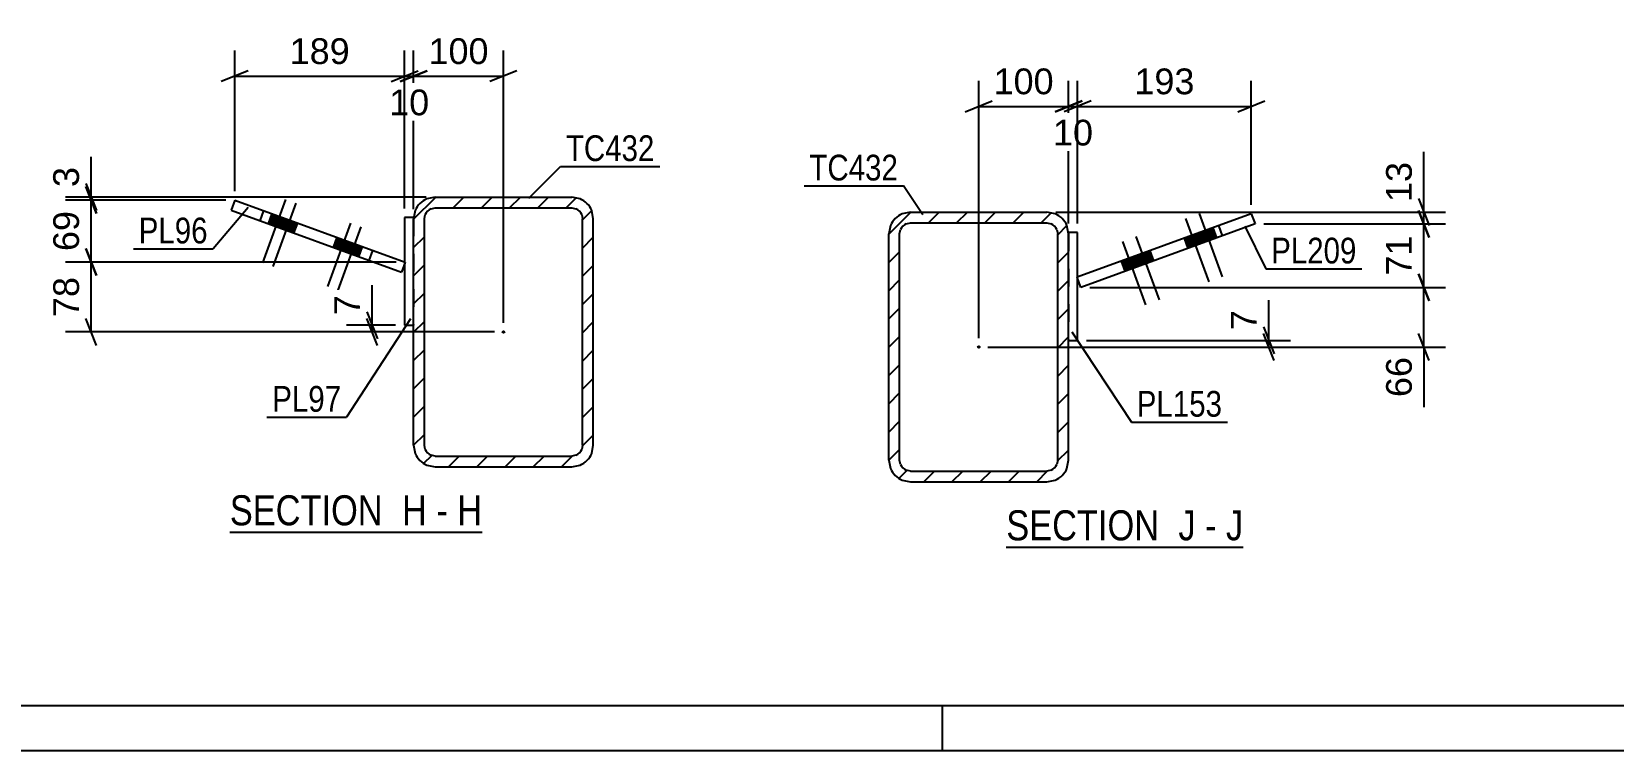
# Model space of a CAD drawing. Header units: millimetres. Extents: x -178 to 663, y -245 to 349.
# Drawn here: x -68.5 to 107.5, y -244.7 to -164.8 of the extents above; entities that cross this region are included whole.
import ezdxf

# ---------------------------------------------------------------- set-up
doc = ezdxf.new("R2010")
doc.units = ezdxf.units.MM
doc.linetypes.add('DXK_LINE_DOT2', pattern=[3.9198, 1.9599, -1.9599])
doc.linetypes.add('DXK_LINE_DOT3', pattern=[5.9187, 2.979, -0.9799, 0.9799, -0.9799])
doc.styles.add('Arial', font='ARIAL.TTF', dxfattribs={"height": 0.2})
doc.styles.add('Arial Narrow', font='ARIALN.TTF', dxfattribs={"height": 0.2})

# ---------------------------------------------------------------- blocks, each defined once
blk = doc.blocks.new('Unknown-339278997-1130')
at = {"color": 5, "linetype": 'Continuous'}
for p, q in [((-173.19, -239.71), (657.81, -239.71)), ((32.81, -244.71), (32.81, -239.71)), ((-178.19, -244.71), (662.81, -244.71))]:
    blk.add_line(p, q, dxfattribs=at)
blk = doc.blocks.new('Unknown-339278997-24 - 28305')
at = {"color": 6, "linetype": 'Continuous'}
blk.add_line((-46.49, -220.43), (-18.42, -220.43), dxfattribs=at)
at = {"color": 0, "linetype": 'Continuous'}
for points in [[(-28.38, -219.68), (-28.38, -216.18), (-46.49, -216.18), (-46.49, -219.68)], [(-24.56, -219.68), (-24.56, -216.18), (-27.33, -216.18), (-27.33, -219.68)], [(-22.24, -219.68), (-22.24, -216.18), (-23.51, -216.18), (-23.51, -219.68)], [(-18.42, -219.68), (-18.42, -216.18), (-21.19, -216.18), (-21.19, -219.68)]]:
    blk.add_wipeout(points, dxfattribs=at)
at = {"color": 7, "linetype": 'Continuous', "style": 'Arial Narrow'}
for s, p in [('SECTION ', (-46.49, -219.68)), ('H', (-27.33, -219.68)), ('H', (-21.19, -219.68)), ('-', (-23.51, -219.68))]:
    blk.add_text(s, height=3.34, dxfattribs=at).set_placement(p)
blk = doc.blocks.new('Unknown-339278997-25 - 28450')
at = {"color": 6, "linetype": 'Continuous'}
blk.add_line((39.92, -222.1), (66.29, -222.1), dxfattribs=at)
at = {"color": 0, "linetype": 'Continuous'}
for points in [[(58.03, -221.35), (58.03, -217.85), (39.92, -217.85), (39.92, -221.35)], [(60.99, -221.35), (60.99, -217.85), (59.08, -217.85), (59.08, -221.35)], [(63.32, -221.35), (63.32, -217.85), (62.04, -217.85), (62.04, -221.35)], [(66.29, -221.35), (66.29, -217.85), (64.37, -217.85), (64.37, -221.35)]]:
    blk.add_wipeout(points, dxfattribs=at)
at = {"color": 7, "linetype": 'Continuous', "style": 'Arial Narrow'}
for s, p in [('SECTION ', (39.92, -221.35)), ('J', (59.08, -221.35)), ('J', (64.37, -221.35)), ('-', (62.04, -221.35))]:
    blk.add_text(s, height=3.34, dxfattribs=at).set_placement(p)
blk = doc.blocks.new('Part-339278997-28320 - 28305')
at = {"linetype": 'Continuous'}
h = blk.add_hatch(dxfattribs=at)
h.set_pattern_fill('', scale=0.7, style=0, pattern_type=0)
h.set_pattern_definition([(45, (-26.0411, -210.784), (-1.57154, 1.57154), [])])
h.paths.add_polyline_path([(-26.04, -185.58), (-26.04, -210.78), (-25.86, -211.7), (-25.34, -212.48), (-24.56, -213), (-23.64, -213.18), (-8.44, -213.18), (-7.52, -213), (-6.74, -212.48), (-6.22, -211.7), (-6.04, -210.78), (-6.04, -185.58), (-6.22, -184.67), (-6.74, -183.89), (-7.52, -183.37), (-8.44, -183.18), (-23.64, -183.18), (-24.56, -183.37), (-25.34, -183.89), (-25.86, -184.67)])
h.paths.add_polyline_path([(-24.49, -184.74), (-24.1, -184.48), (-23.64, -184.38), (-8.44, -184.38), (-7.98, -184.48), (-7.59, -184.74), (-7.33, -185.12), (-7.24, -185.58), (-7.24, -210.78), (-7.33, -211.24), (-7.59, -211.63), (-7.98, -211.89), (-8.44, -211.98), (-23.64, -211.98), (-24.1, -211.89), (-24.49, -211.63), (-24.75, -211.24), (-24.84, -210.78), (-24.84, -185.58), (-24.75, -185.12)])
blk.add_hatch(color=246, dxfattribs=at).paths.add_polyline_path([(-16.04, -198.28, -1), (-16.04, -198.08, -1)])
at = {"color": 2, "linetype": 'Continuous'}
for p, q in [((-25.86, -184.67), (-26.04, -185.58)), ((-23.64, -183.18), (-24.56, -183.37)), ((-24.1, -184.48), (-23.64, -184.38)), ((-23.64, -183.18), (-8.44, -183.18)), ((-23.64, -184.38), (-8.44, -184.38)), ((-7.52, -183.37), (-8.44, -183.18)), ((-8.44, -184.38), (-7.98, -184.48)), ((-6.04, -185.58), (-6.22, -184.67)), ((-26.04, -210.78), (-26.04, -185.58)), ((-24.84, -185.58), (-24.75, -185.12)), ((-24.84, -210.78), (-24.84, -185.58)), ((-7.33, -185.12), (-7.24, -185.58)), ((-7.24, -210.78), (-7.24, -185.58)), ((-6.04, -210.78), (-6.04, -185.58)), ((-26.04, -210.78), (-25.86, -211.7)), ((-24.75, -211.24), (-24.84, -210.78)), ((-7.24, -210.78), (-7.33, -211.24)), ((-6.22, -211.7), (-6.04, -210.78)), ((-23.64, -211.98), (-24.1, -211.89)), ((-23.64, -211.98), (-8.44, -211.98)), ((-7.98, -211.89), (-8.44, -211.98)), ((-24.56, -213), (-23.64, -213.18)), ((-23.64, -213.18), (-8.44, -213.18)), ((-8.44, -213.18), (-7.52, -213))]:
    blk.add_line(p, q, dxfattribs=at)
at = {"color": 7, "linetype": 'DXK_LINE_DOT3'}
blk.add_line((-16.04, -198.18), (-16.04, -198.18), dxfattribs=at)
at = {"color": 246, "linetype": 'DXK_LINE_DOT2'}
blk.add_line((-16.04, -198.18), (-16.04, -198.18), dxfattribs=at)
at = {"color": 246, "linetype": 'Continuous'}
blk.add_circle((-16.04, -198.18), 0.1, dxfattribs=at)
at = {"color": 2, "linetype": 'Continuous'}
for centre, radius, start, end in [((-23.64, -185.58), 2.4, 112.5, 157.5), ((-23.64, -185.58), 1.2, 112.5, 157.5), ((-8.44, -185.58), 1.2, 22.5, 67.5), ((-8.44, -185.58), 2.4, 22.5, 67.5), ((-23.64, -210.78), 2.4, 202.5, 247.5), ((-23.64, -210.78), 1.2, 202.5, 247.5), ((-8.44, -210.78), 1.2, 292.5, 337.5), ((-8.44, -210.78), 2.4, 292.5, 337.5)]:
    blk.add_arc(centre, radius, start, end, dxfattribs=at)
blk = doc.blocks.new('Part-339278997-28364 - 28305')
at = {"color": 2, "linetype": 'Continuous'}
for p, q in [((-26.04, -185.44), (-27.04, -185.44)), ((-27.04, -185.44), (-27.04, -197.44)), ((-26.04, -185.44), (-26.04, -185.58)), ((-27.04, -197.44), (-26.04, -197.44))]:
    blk.add_line(p, q, dxfattribs=at)
at = {"color": 7, "linetype": 'DXK_LINE_DOT2'}
blk.add_line((-26.04, -185.58), (-26.04, -197.44), dxfattribs=at)
blk = doc.blocks.new('Part-339278997-28386 - 28305')
at = {"color": 2, "linetype": 'Continuous'}
for p, q in [((-45.95, -183.51), (-46.36, -184.64)), ((-46.36, -184.64), (-27.4, -191.54)), ((-45.95, -183.51), (-26.99, -190.41)), ((-42.75, -184.68), (-43.16, -185.8)), ((-26.99, -190.41), (-27.4, -191.54))]:
    blk.add_line(p, q, dxfattribs=at)
at = {"color": 7, "linetype": 'DXK_LINE_DOT2'}
blk.add_line((-31, -190.23), (-30.59, -189.1), dxfattribs=at)
blk = doc.blocks.new('Bolt-339278997-28420 - 28305')
at = {"linetype": 'Continuous'}
for points in [[(-42.24, -186.14), (-40.55, -186.75), (-40.14, -185.63), (-41.83, -185.01)], [(-41.08, -186.56), (-39.39, -187.18), (-38.97, -186.05), (-40.67, -185.43)], [(-35.01, -188.77), (-33.32, -189.39), (-32.91, -188.26), (-34.6, -187.64)], [(-33.85, -189.19), (-32.16, -189.81), (-31.75, -188.68), (-33.44, -188.07)]]:
    blk.add_hatch(color=1, dxfattribs=at).paths.add_polyline_path(points)
at = {"color": 1, "linetype": 'Continuous'}
for p, q in [((-40.3, -183.44), (-42.86, -190.49)), ((-39.14, -183.86), (-41.7, -190.91)), ((-41.83, -185.01), (-42.24, -186.14)), ((-40.67, -185.43), (-41.08, -186.56)), ((-40.14, -185.63), (-40.55, -186.75)), ((-38.97, -186.05), (-39.39, -187.18)), ((-33.07, -186.07), (-35.63, -193.12)), ((-31.91, -186.49), (-34.47, -193.54)), ((-34.6, -187.64), (-35.01, -188.77)), ((-33.44, -188.07), (-33.85, -189.19)), ((-32.91, -188.26), (-33.32, -189.39)), ((-31.75, -188.68), (-32.16, -189.81))]:
    blk.add_line(p, q, dxfattribs=at)
blk = doc.blocks.new('Bolt-339278997-28569 - 28450')
at = {"linetype": 'Continuous'}
for points in [[(61.63, -188.33), (63.32, -187.71), (62.91, -186.59), (61.22, -187.2)], [(60.13, -188.88), (61.82, -188.26), (61.41, -187.13), (59.72, -187.75)], [(53.1, -191.43), (54.79, -190.82), (54.38, -189.69), (52.69, -190.31)], [(54.6, -190.89), (56.29, -190.27), (55.88, -189.15), (54.19, -189.76)]]:
    blk.add_hatch(color=1, dxfattribs=at).paths.add_polyline_path(points)
at = {"color": 1, "linetype": 'Continuous'}
for p, q in [((59.88, -185.56), (62.45, -192.61)), ((61.38, -185.02), (63.95, -192.06)), ((62.91, -186.59), (63.32, -187.71)), ((52.85, -188.12), (55.42, -195.17)), ((54.35, -187.57), (56.92, -194.62)), ((59.72, -187.75), (60.13, -188.88)), ((61.22, -187.2), (61.63, -188.33)), ((61.41, -187.13), (61.82, -188.26)), ((54.19, -189.76), (54.6, -190.89)), ((54.38, -189.69), (54.79, -190.82)), ((55.88, -189.15), (56.29, -190.27)), ((52.69, -190.31), (53.1, -191.43))]:
    blk.add_line(p, q, dxfattribs=at)
blk = doc.blocks.new('Part-339278997-28465 - 28450')
at = {"linetype": 'Continuous'}
h = blk.add_hatch(dxfattribs=at)
h.set_pattern_fill('', scale=0.7, style=0, pattern_type=0)
h.set_pattern_definition([(45, (26.8485, -212.4505), (-1.57154, 1.57154), [])])
h.paths.add_polyline_path([(26.85, -187.25), (26.85, -212.45), (27.03, -213.37), (27.55, -214.15), (28.33, -214.67), (29.25, -214.85), (44.45, -214.85), (45.37, -214.67), (46.15, -214.15), (46.67, -213.37), (46.85, -212.45), (46.85, -187.25), (46.67, -186.33), (46.15, -185.55), (45.37, -185.03), (44.45, -184.85), (29.25, -184.85), (28.33, -185.03), (27.55, -185.55), (27.03, -186.33)])
h.paths.add_polyline_path([(28.4, -186.4), (28.79, -186.14), (29.25, -186.05), (44.45, -186.05), (44.91, -186.14), (45.3, -186.4), (45.56, -186.79), (45.65, -187.25), (45.65, -212.45), (45.56, -212.91), (45.3, -213.3), (44.91, -213.56), (44.45, -213.65), (29.25, -213.65), (28.79, -213.56), (28.4, -213.3), (28.14, -212.91), (28.05, -212.45), (28.05, -187.25), (28.14, -186.79)])
blk.add_hatch(color=246, dxfattribs=at).paths.add_polyline_path([(36.85, -199.95, -1), (36.85, -199.75, -1)])
at = {"color": 2, "linetype": 'Continuous'}
for p, q in [((27.03, -186.33), (26.85, -187.25)), ((29.25, -184.85), (28.33, -185.03)), ((28.79, -186.14), (29.25, -186.05)), ((29.25, -184.85), (44.45, -184.85)), ((29.25, -186.05), (44.45, -186.05)), ((45.37, -185.03), (44.45, -184.85)), ((44.45, -186.05), (44.91, -186.14)), ((46.85, -187.25), (46.67, -186.33)), ((26.85, -212.45), (26.85, -187.25)), ((28.05, -187.25), (28.14, -186.79)), ((28.05, -212.45), (28.05, -187.25)), ((45.56, -186.79), (45.65, -187.25)), ((45.65, -212.45), (45.65, -187.25)), ((46.85, -212.45), (46.85, -187.25)), ((26.85, -212.45), (27.03, -213.37)), ((28.14, -212.91), (28.05, -212.45)), ((45.65, -212.45), (45.56, -212.91)), ((46.67, -213.37), (46.85, -212.45)), ((28.33, -214.67), (29.25, -214.85)), ((29.25, -213.65), (28.79, -213.56)), ((29.25, -213.65), (44.45, -213.65)), ((44.91, -213.56), (44.45, -213.65)), ((44.45, -214.85), (45.37, -214.67)), ((29.25, -214.85), (44.45, -214.85))]:
    blk.add_line(p, q, dxfattribs=at)
at = {"color": 7, "linetype": 'DXK_LINE_DOT3'}
blk.add_line((36.85, -199.85), (36.85, -199.85), dxfattribs=at)
at = {"color": 246, "linetype": 'DXK_LINE_DOT2'}
blk.add_line((36.85, -199.85), (36.85, -199.85), dxfattribs=at)
at = {"color": 246, "linetype": 'Continuous'}
blk.add_circle((36.85, -199.85), 0.1, dxfattribs=at)
at = {"color": 2, "linetype": 'Continuous'}
for centre, radius, start, end in [((29.25, -187.25), 2.4, 112.5, 157.5), ((29.25, -187.25), 1.2, 112.5, 157.5), ((44.45, -187.25), 1.2, 22.5, 67.5), ((44.45, -187.25), 2.4, 22.5, 67.5), ((29.25, -212.45), 1.2, 202.5, 247.5), ((44.45, -212.45), 1.2, 292.5, 337.5), ((29.25, -212.45), 2.4, 202.5, 247.5), ((44.45, -212.45), 2.4, 292.5, 337.5)]:
    blk.add_arc(centre, radius, start, end, dxfattribs=at)
blk = doc.blocks.new('Part-339278997-28535 - 28450')
at = {"color": 2, "linetype": 'Continuous'}
for p, q in [((67.19, -185.03), (47.8, -192.09)), ((67.6, -186.16), (48.21, -193.22)), ((63.97, -187.48), (63.56, -186.35)), ((67.19, -185.03), (67.6, -186.16)), ((48.21, -193.22), (47.8, -192.09))]:
    blk.add_line(p, q, dxfattribs=at)
blk = doc.blocks.new('Part-339278997-28519 - 28450')
at = {"color": 2, "linetype": 'Continuous'}
for p, q in [((47.85, -187.12), (46.85, -187.12)), ((46.85, -187.12), (46.85, -187.25)), ((47.85, -199.12), (47.85, -187.12)), ((46.85, -199.12), (47.85, -199.12))]:
    blk.add_line(p, q, dxfattribs=at)
at = {"color": 7, "linetype": 'DXK_LINE_DOT2'}
blk.add_line((46.85, -187.25), (46.85, -199.12), dxfattribs=at)
blk = doc.blocks.new('StraightDimension-339278997-29070 - 28305')
at = {"color": 7, "linetype": 'Continuous'}
for p, q in [((-62.53, -182.01), (-61.33, -185.01)), ((-46.95, -183.51), (-64.78, -183.51)), ((-61.93, -190.41), (-61.93, -183.51)), ((-61.33, -191.91), (-62.53, -188.91)), ((-27.99, -190.41), (-64.78, -190.41))]:
    blk.add_line(p, q, dxfattribs=at)
at = {"color": 0}
blk.add_wipeout([(-62.68, -184.14), (-66.88, -184.14), (-66.88, -189.78), (-62.68, -189.78)], dxfattribs=at)
at = {"color": 3, "style": 'Arial'}
blk.add_text('69', height=2.865, rotation=90.0002, dxfattribs=at).set_placement((-63.28, -189.18))
blk = doc.blocks.new('StraightDimension-339278997-29056 - 28305')
at = {"color": 7, "linetype": 'Continuous'}
for p, q in [((-31.26, -195.94), (-30.06, -198.94)), ((-30.06, -199.68), (-31.26, -196.68)), ((-28.04, -197.44), (-33.51, -197.44)), ((-17.04, -198.18), (-33.51, -198.18)), ((-30.66, -198.18), (-30.66, -197.44))]:
    blk.add_line(p, q, dxfattribs=at)
at = {"color": 0}
blk.add_wipeout([(-31.41, -193.5), (-35.61, -193.5), (-35.61, -196.92), (-31.41, -196.92)], dxfattribs=at)
at = {"color": 7, "linetype": 'Continuous'}
blk.add_line((-30.66, -197.44), (-30.66, -192.97), dxfattribs=at)
blk.add_line((-30.66, -197.44), (-30.66, -192.97), dxfattribs=at)
at = {"color": 3, "style": 'Arial'}
blk.add_text('7', height=2.87, rotation=90.0002, dxfattribs=at).set_placement((-32.01, -196.32))
blk = doc.blocks.new('StraightDimension-339278997-29069 - 28305')
at = {"color": 7, "linetype": 'Continuous'}
for p, q in [((-62.53, -181.68), (-61.33, -184.68)), ((-61.33, -185.01), (-62.53, -182.01)), ((-24.64, -183.18), (-64.78, -183.18)), ((-46.95, -183.51), (-64.78, -183.51)), ((-61.93, -183.51), (-61.93, -183.18))]:
    blk.add_line(p, q, dxfattribs=at)
at = {"color": 0}
blk.add_wipeout([(-62.68, -179.24), (-66.88, -179.24), (-66.88, -182.66), (-62.68, -182.66)], dxfattribs=at)
at = {"color": 7, "linetype": 'Continuous'}
blk.add_line((-61.93, -183.18), (-61.93, -178.71), dxfattribs=at)
blk.add_line((-61.93, -183.18), (-61.93, -178.71), dxfattribs=at)
at = {"color": 3, "style": 'Arial'}
blk.add_text('3', height=2.87, rotation=90.0002, dxfattribs=at).set_placement((-63.28, -182.06))
blk = doc.blocks.new('StraightDimension-339278997-29071 - 28305')
at = {"color": 7, "linetype": 'Continuous'}
for p, q in [((-62.53, -188.91), (-61.33, -191.91)), ((-27.99, -190.41), (-64.78, -190.41)), ((-61.93, -198.18), (-61.93, -190.41)), ((-61.33, -199.68), (-62.53, -196.68)), ((-17.04, -198.18), (-64.78, -198.18))]:
    blk.add_line(p, q, dxfattribs=at)
at = {"color": 0}
blk.add_wipeout([(-62.68, -191.47), (-66.88, -191.47), (-66.88, -197.12), (-62.68, -197.12)], dxfattribs=at)
at = {"color": 3, "style": 'Arial'}
blk.add_text('78', height=2.865, rotation=90.0002, dxfattribs=at).set_placement((-63.28, -196.52))
blk = doc.blocks.new('StraightDimension-339278997-29101 - 28305')
at = {"color": 7, "linetype": 'Continuous'}
for p, q in [((-26.04, -184.51), (-26.04, -166.88)), ((-16.04, -197.18), (-16.04, -166.88)), ((-27.54, -170.33), (-24.54, -169.13)), ((-26.04, -169.73), (-16.04, -169.73)), ((-14.54, -169.13), (-17.54, -170.33))]:
    blk.add_line(p, q, dxfattribs=at)
at = {"color": 0}
blk.add_wipeout([(-17.11, -168.98), (-17.11, -164.78), (-24.98, -164.78), (-24.98, -168.98)], dxfattribs=at)
at = {"color": 3, "style": 'Arial'}
blk.add_text('100', height=2.865, dxfattribs=at).set_placement((-24.38, -168.38))
blk = doc.blocks.new('StraightDimension-339278997-29102 - 28305')
at = {"color": 7, "linetype": 'Continuous'}
for p, q in [((-27.04, -184.44), (-27.04, -167.33)), ((-26.04, -184.51), (-26.04, -167.33)), ((-28.54, -170.33), (-25.54, -169.13)), ((-24.54, -169.13), (-27.54, -170.33)), ((-27.04, -169.73), (-26.04, -169.73))]:
    blk.add_line(p, q, dxfattribs=at)
at = {"color": 0}
blk.add_wipeout([(-23.72, -174.68), (-23.72, -170.48), (-29.36, -170.48), (-29.36, -174.68)], dxfattribs=at)
at = {"color": 3, "style": 'Arial'}
blk.add_text('10', height=2.865, dxfattribs=at).set_placement((-28.76, -174.08))
blk = doc.blocks.new('StraightDimension-339278997-29103 - 28305')
at = {"color": 7, "linetype": 'Continuous'}
for p, q in [((-45.95, -182.51), (-45.95, -166.88)), ((-27.04, -184.44), (-27.04, -166.88)), ((-44.45, -169.13), (-47.45, -170.33)), ((-45.95, -169.73), (-27.04, -169.73)), ((-28.54, -170.33), (-25.54, -169.13))]:
    blk.add_line(p, q, dxfattribs=at)
at = {"color": 0}
blk.add_wipeout([(-32.56, -168.98), (-32.56, -164.78), (-40.43, -164.78), (-40.43, -168.98)], dxfattribs=at)
at = {"color": 3, "style": 'Arial'}
blk.add_text('189', height=2.865, dxfattribs=at).set_placement((-39.83, -168.38))
blk = doc.blocks.new('StraightDimension-339278997-29198 - 28450')
at = {"color": 7, "linetype": 'Continuous'}
for p, q in [((36.85, -198.85), (36.85, -170.24)), ((46.85, -186.12), (46.85, -170.24)), ((35.35, -173.69), (38.35, -172.49)), ((48.35, -172.49), (45.35, -173.69)), ((36.85, -173.09), (46.85, -173.09))]:
    blk.add_line(p, q, dxfattribs=at)
at = {"color": 0}
blk.add_wipeout([(45.78, -172.34), (45.78, -168.14), (37.91, -168.14), (37.91, -172.34)], dxfattribs=at)
at = {"color": 3, "style": 'Arial'}
blk.add_text('100', height=2.865, dxfattribs=at).set_placement((38.51, -171.74))
blk = doc.blocks.new('StraightDimension-339278997-29197 - 28450')
at = {"color": 7, "linetype": 'Continuous'}
for p, q in [((46.85, -186.12), (46.85, -170.69)), ((47.85, -186.12), (47.85, -170.69)), ((45.35, -173.69), (48.35, -172.49)), ((49.35, -172.49), (46.35, -173.69)), ((46.85, -173.09), (47.85, -173.09))]:
    blk.add_line(p, q, dxfattribs=at)
at = {"color": 0}
blk.add_wipeout([(50.17, -178.04), (50.17, -173.84), (44.52, -173.84), (44.52, -178.04)], dxfattribs=at)
at = {"color": 3, "style": 'Arial'}
blk.add_text('10', height=2.865, dxfattribs=at).set_placement((45.12, -177.44))
blk = doc.blocks.new('StraightDimension-339278997-29148 - 28450')
at = {"color": 7, "linetype": 'Continuous'}
for p, q in [((68.55, -197.62), (69.75, -200.62)), ((69.75, -201.35), (68.55, -198.35)), ((37.85, -199.85), (71.55, -199.85)), ((48.85, -199.12), (71.55, -199.12)), ((69.15, -199.85), (69.15, -199.12))]:
    blk.add_line(p, q, dxfattribs=at)
at = {"color": 0}
blk.add_wipeout([(68.4, -195.17), (64.2, -195.17), (64.2, -198.6), (68.4, -198.6)], dxfattribs=at)
at = {"color": 7, "linetype": 'Continuous'}
blk.add_line((69.15, -199.12), (69.15, -194.65), dxfattribs=at)
blk.add_line((69.15, -199.12), (69.15, -194.65), dxfattribs=at)
at = {"color": 3, "style": 'Arial'}
blk.add_text('7', height=2.87, rotation=90.0002, dxfattribs=at).set_placement((67.8, -197.99))
blk = doc.blocks.new('StraightDimension-339278997-29161 - 28450')
at = {"color": 7, "linetype": 'Continuous'}
for p, q in [((85.8, -183.35), (87, -186.35)), ((87, -187.66), (85.8, -184.66)), ((45.45, -184.85), (88.8, -184.85)), ((68.6, -186.16), (88.8, -186.16)), ((86.4, -186.16), (86.4, -184.85))]:
    blk.add_line(p, q, dxfattribs=at)
at = {"color": 0}
blk.add_wipeout([(85.65, -178.68), (81.45, -178.68), (81.45, -184.33), (85.65, -184.33)], dxfattribs=at)
at = {"color": 7, "linetype": 'Continuous'}
blk.add_line((86.4, -184.85), (86.4, -178.15), dxfattribs=at)
blk.add_line((86.4, -184.85), (86.4, -178.15), dxfattribs=at)
at = {"color": 3, "style": 'Arial'}
blk.add_text('13', height=2.865, rotation=90.0002, dxfattribs=at).set_placement((85.05, -183.73))
blk = doc.blocks.new('StraightDimension-339278997-29162 - 28450')
at = {"color": 7, "linetype": 'Continuous'}
for p, q in [((85.8, -184.66), (87, -187.66)), ((68.6, -186.16), (88.8, -186.16)), ((86.4, -193.22), (86.4, -186.16)), ((87, -194.72), (85.8, -191.72)), ((49.21, -193.22), (88.8, -193.22))]:
    blk.add_line(p, q, dxfattribs=at)
at = {"color": 0}
blk.add_wipeout([(85.65, -186.86), (81.45, -186.86), (81.45, -192.51), (85.65, -192.51)], dxfattribs=at)
at = {"color": 3, "style": 'Arial'}
blk.add_text('71', height=2.865, rotation=90.0002, dxfattribs=at).set_placement((85.05, -191.91))
blk = doc.blocks.new('StraightDimension-339278997-29163 - 28450')
at = {"color": 7, "linetype": 'Continuous'}
for p, q in [((85.8, -191.72), (87, -194.72)), ((49.21, -193.22), (88.8, -193.22)), ((86.4, -199.85), (86.4, -193.22)), ((87, -201.35), (85.8, -198.35)), ((47.85, -199.85), (88.8, -199.85))]:
    blk.add_line(p, q, dxfattribs=at)
at = {"color": 0}
blk.add_wipeout([(85.65, -200.38), (81.45, -200.38), (81.45, -206.02), (85.65, -206.02)], dxfattribs=at)
at = {"color": 7, "linetype": 'Continuous'}
blk.add_line((86.4, -199.85), (86.4, -206.55), dxfattribs=at)
blk.add_line((86.4, -199.85), (86.4, -206.55), dxfattribs=at)
at = {"color": 3, "style": 'Arial'}
blk.add_text('66', height=2.865, rotation=90.0002, dxfattribs=at).set_placement((85.05, -205.42))
blk = doc.blocks.new('StraightDimension-339278997-29196 - 28450')
at = {"color": 7, "linetype": 'Continuous'}
for p, q in [((47.85, -186.12), (47.85, -170.24)), ((67.19, -184.03), (67.19, -170.24)), ((49.35, -172.49), (46.35, -173.69)), ((65.69, -173.69), (68.69, -172.49)), ((47.85, -173.09), (67.19, -173.09))]:
    blk.add_line(p, q, dxfattribs=at)
at = {"color": 0}
blk.add_wipeout([(61.45, -172.34), (61.45, -168.14), (53.58, -168.14), (53.58, -172.34)], dxfattribs=at)
at = {"color": 3, "style": 'Arial'}
blk.add_text('193', height=2.865, dxfattribs=at).set_placement((54.18, -171.74))
blk = doc.blocks.new('Mark-339278997-29047 - 28305')
at = {"color": 0}
blk.add_wipeout([(-48.95, -188.33), (-48.95, -185.33), (-56.63, -185.33), (-56.63, -188.33)], dxfattribs=at)
blk.add_wipeout([(-48.95, -188.33), (-48.95, -185.33), (-56.63, -185.33), (-56.63, -188.33)], dxfattribs=at)
at = {"color": 30, "linetype": 'Continuous'}
for p in [(-44.44, -184.33), (-57.23, -188.93)]:
    blk.add_line(p, (-48.35, -188.93), dxfattribs=at)
at = {"color": 3, "style": 'Arial Narrow'}
blk.add_text('PL96', height=2.863, dxfattribs=at).set_placement((-56.63, -188.33))
blk = doc.blocks.new('Mark-339278997-29041 - 28305')
at = {"color": 0}
blk.add_wipeout([(0.77, -179.17), (0.77, -176.17), (-9.09, -176.17), (-9.09, -179.17)], dxfattribs=at)
blk.add_wipeout([(0.77, -179.17), (0.77, -176.17), (-9.09, -176.17), (-9.09, -179.17)], dxfattribs=at)
at = {"color": 30, "linetype": 'Continuous'}
for p, q in [((-13.23, -183.31), (-9.69, -179.77)), ((-9.69, -179.77), (1.37, -179.77))]:
    blk.add_line(p, q, dxfattribs=at)
at = {"color": 3, "style": 'Arial Narrow'}
blk.add_text('TC432', height=2.863, dxfattribs=at).set_placement((-9.09, -179.17))
blk = doc.blocks.new('Mark-339278997-29044 - 28305')
at = {"color": 0}
blk.add_wipeout([(-34.09, -207.05), (-34.09, -204.05), (-41.77, -204.05), (-41.77, -207.05)], dxfattribs=at)
blk.add_wipeout([(-34.09, -207.05), (-34.09, -204.05), (-41.77, -204.05), (-41.77, -207.05)], dxfattribs=at)
at = {"color": 30, "linetype": 'Continuous'}
for p in [(-26.39, -196.71), (-42.37, -207.65)]:
    blk.add_line(p, (-33.49, -207.65), dxfattribs=at)
at = {"color": 3, "style": 'Arial Narrow'}
blk.add_text('PL97', height=2.863, dxfattribs=at).set_placement((-41.77, -207.05))
blk = doc.blocks.new('Mark-339278997-29135 - 28450')
at = {"color": 0}
blk.add_wipeout([(63.94, -207.6), (63.94, -204.6), (54.44, -204.6), (54.44, -207.6)], dxfattribs=at)
blk.add_wipeout([(63.94, -207.6), (63.94, -204.6), (54.44, -204.6), (54.44, -207.6)], dxfattribs=at)
at = {"color": 30, "linetype": 'Continuous'}
for p, q in [((47.22, -198.17), (53.84, -208.2)), ((53.84, -208.2), (64.54, -208.2))]:
    blk.add_line(p, q, dxfattribs=at)
at = {"color": 3, "style": 'Arial Narrow'}
blk.add_text('PL153', height=2.863, dxfattribs=at).set_placement((54.44, -207.6))
blk = doc.blocks.new('Mark-339278997-29132 - 28450')
at = {"color": 0}
blk.add_wipeout([(27.87, -181.33), (27.87, -178.33), (18.01, -178.33), (18.01, -181.33)], dxfattribs=at)
blk.add_wipeout([(27.87, -181.33), (27.87, -178.33), (18.01, -178.33), (18.01, -181.33)], dxfattribs=at)
at = {"color": 30, "linetype": 'Continuous'}
for p in [(17.41, -181.93), (30.65, -185.16)]:
    blk.add_line(p, (28.47, -181.93), dxfattribs=at)
at = {"color": 3, "style": 'Arial Narrow'}
blk.add_text('TC432', height=2.863, dxfattribs=at).set_placement((18.01, -181.33))
blk = doc.blocks.new('Mark-339278997-29138 - 28450')
at = {"color": 0}
blk.add_wipeout([(78.9, -190.56), (78.9, -187.56), (69.4, -187.56), (69.4, -190.56)], dxfattribs=at)
blk.add_wipeout([(78.9, -190.56), (78.9, -187.56), (69.4, -187.56), (69.4, -190.56)], dxfattribs=at)
at = {"color": 30, "linetype": 'Continuous'}
for p, q in [((66.45, -186.4), (68.8, -191.16)), ((68.8, -191.16), (79.5, -191.16))]:
    blk.add_line(p, q, dxfattribs=at)
at = {"color": 3, "style": 'Arial Narrow'}
blk.add_text('PL209', height=2.863, dxfattribs=at).set_placement((69.4, -190.56))

msp = doc.modelspace()

# ---------------------------------------------------------------- block references
for name in ['Unknown-339278997-1130', 'Part-339278997-28386 - 28305', 'Bolt-339278997-28420 - 28305', 'Part-339278997-28320 - 28305', 'Part-339278997-28364 - 28305', 'Part-339278997-28465 - 28450', 'Part-339278997-28535 - 28450', 'Bolt-339278997-28569 - 28450', 'Part-339278997-28519 - 28450']:
    msp.add_blockref(name, (0, 0))

# ---------------------------------------------------------------- next in the draw order: block references
for name in ['StraightDimension-339278997-29198 - 28450', 'Mark-339278997-29041 - 28305', 'Mark-339278997-29132 - 28450', 'StraightDimension-339278997-29070 - 28305', 'StraightDimension-339278997-29056 - 28305', 'Unknown-339278997-24 - 28305', 'Unknown-339278997-25 - 28450']:
    msp.add_blockref(name, (0, 0))

# ---------------------------------------------------------------- next in the draw order: block references
for name in ['StraightDimension-339278997-29197 - 28450', 'StraightDimension-339278997-29069 - 28305', 'StraightDimension-339278997-29071 - 28305', 'StraightDimension-339278997-29148 - 28450']:
    msp.add_blockref(name, (0, 0))

# ---------------------------------------------------------------- next in the draw order: block references
for name in ['StraightDimension-339278997-29101 - 28305', 'StraightDimension-339278997-29161 - 28450']:
    msp.add_blockref(name, (0, 0))

# ---------------------------------------------------------------- next in the draw order: block references
for name in ['StraightDimension-339278997-29102 - 28305', 'StraightDimension-339278997-29162 - 28450', 'Mark-339278997-29044 - 28305']:
    msp.add_blockref(name, (0, 0))

# ---------------------------------------------------------------- next in the draw order: block references
for name in ['StraightDimension-339278997-29103 - 28305', 'StraightDimension-339278997-29196 - 28450', 'StraightDimension-339278997-29163 - 28450']:
    msp.add_blockref(name, (0, 0))

# ---------------------------------------------------------------- next in the draw order: block references
for name in ['Mark-339278997-29047 - 28305', 'Mark-339278997-29138 - 28450', 'Mark-339278997-29135 - 28450']:
    msp.add_blockref(name, (0, 0))

doc.saveas('drawing.dxf')
